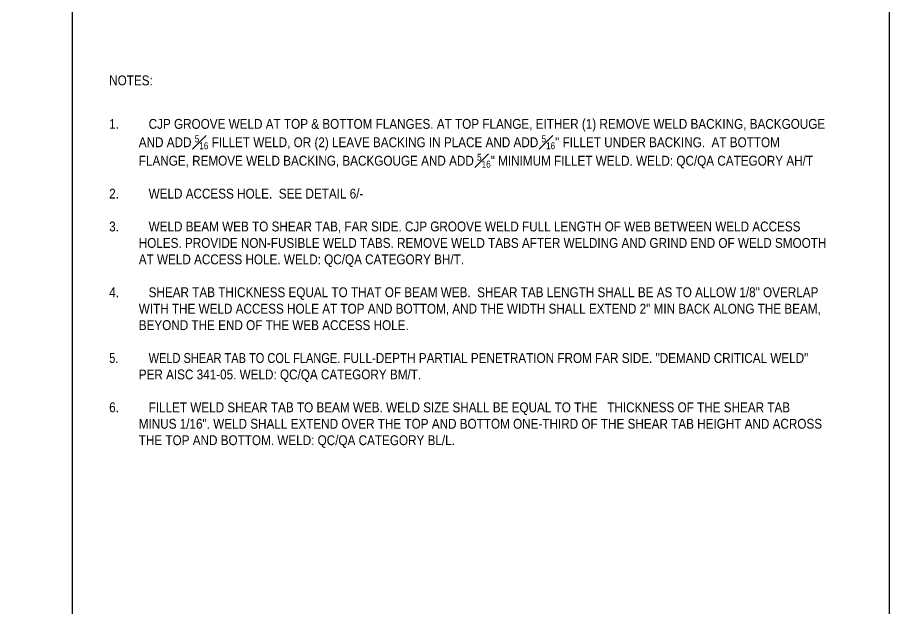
# Model space of a CAD drawing. Header units: inches. Extents: x -16404 to 14624, y -1591 to 16152.
# Drawn here: x -8855 to -8755.5, y 8272.5 to 8339.9 of the extents above; entities that cross this region are included whole.
import ezdxf
from ezdxf import colors
from ezdxf.entities.mleader import LeaderData, LeaderLine
from ezdxf.math import Vec2, Vec3

# ---------------------------------------------------------------- set-up
doc = ezdxf.new("R2010")
doc.units = ezdxf.units.IN
doc.header["$LTSCALE"] = 24
doc.header["$MEASUREMENT"] = 0
doc.layers.get('0').update_dxf_attribs({"linetype": 'CONTINUOUS'})
doc.layers.add('S-ANNO-GRID-NONPLOT', color=251, linetype='CONTINUOUS', plot=False)
doc.layers.add('S-ANNO-NOTE', color=4, linetype='CONTINUOUS')
doc.styles.add('Arial', font='arial.ttf', dxfattribs={"width": 0.85})

# ---------------------------------------------------------------- blocks, each defined once
blk = doc.blocks.new('Se_24x36_DETAILS_GRID')
for p, q in [((23.3023, 0), (23.3023, 7.6667)), ((31.0697, 0), (31.0697, 7.6667))]:
    blk.add_line(p, q)

msp = doc.modelspace()

# ---------------------------------------------------------------- block references
at = {"layer": 'S-ANNO-GRID-NONPLOT', "xscale": 12, "yscale": 12, "zscale": 12}
msp.add_blockref('Se_24x36_DETAILS_GRID', (-9128.3678, 8256), dxfattribs=at)

# ---------------------------------------------------------------- texts
at = {"layer": 'S-ANNO-NOTE', "char_height": 1.125, "attachment_point": 1, "style": 'Arial'}
for s, insert, width in [('\\A1;{\\L\\P}\\PNOTES:', (-8844.5603, 8337.04565), 10.1537184), ('\\A1;{\\L\\P}\\P\\pi-3.375,l3.375;1.^ICJP GROOVE WELD AT TOP & BOTTOM FLANGES. AT TOP FLANGE, EITHER (1) REMOVE WELD BACKING, BACKGOUGE AND ADD {\\H0.7x;\\S5#16;} FILLET WELD, OR (2) LEAVE BACKING IN PLACE AND ADD {\\H0.7x;\\S5#16;}" FILLET UNDER BACKING.  AT BOTTOM FLANGE, REMOVE WELD BACKING, BACKGOUGE AND ADD {\\H0.7x;\\S5#16;}" MINIMUM FILLET WELD. WELD: QC/QA CATEGORY AH/T\\P\\pi-5.99996,l5.99996;  \\P\\pi-3.375,l3.375;2.^IWELD ACCESS HOLE.  SEE DETAIL 6/-\\P\\pi-5.99996,l5.99996;\\P\\pi-3.375,l3.375;3.^IWELD BEAM WEB TO SHEAR TAB, FAR SIDE. CJP GROOVE WELD FULL LENGTH OF WEB BETWEEN WELD ACCESS HOLES. PROVIDE NON-FUSIBLE WELD TABS. REMOVE WELD TABS AFTER WELDING AND GRIND END OF WELD SMOOTH AT WELD ACCESS HOLE. WELD: QC/QA CATEGORY BH/T.\\P\\pi-5.99996,l5.99996;\\P\\pi-3.375,l3.375;4.^ISHEAR TAB THICKNESS EQUAL TO THAT OF BEAM WEB.  SHEAR TAB LENGTH SHALL BE AS TO ALLOW 1/8" OVERLAP WITH THE WELD ACCESS HOLE AT TOP AND BOTTOM, AND THE WIDTH SHALL EXTEND 2" MIN BACK ALONG THE BEAM, BEYOND THE END OF THE WEB ACCESS HOLE.\\P\\pi-5.99996,l5.99996;\\P\\pi-3.375,l3.375;{\\A0;\\W0.8;5.^IWELD SHEAR TAB TO COL FLANGE. }FULL-DEPTH PARTIAL PENETRATION FROM FAR SIDE. "DEMAND CRITICAL WELD" PER AISC 341-05. WELD: QC/QA CATEGORY BM/T.\\P\\pi-5.99996,l5.99996;\\P\\pi-3.375,l3.375;6.^IFILLET WELD SHEAR TAB TO BEAM WEB. WELD SIZE SHALL BE EQUAL TO THE   THICKNESS OF THE SHEAR TAB MINUS 1/16". WELD SHALL EXTEND OVER THE TOP AND BOTTOM ONE-THIRD OF THE SHEAR TAB HEIGHT AND ACROSS THE TOP AND BOTTOM. WELD: QC/QA CATEGORY BL/L.', (-8844.5603, 8332.08546), 81.9681731)]:
    msp.add_mtext(s, dxfattribs=dict(at, insert=insert, width=width))

# ---------------------------------------------------------------- leaders
at = {"layer": 'S-ANNO-NOTE'}
ml = msp.add_multileader_mtext('Standard', dxfattribs=at)
ml.set_content('\\A1;{\\H0.7x;\\C256;\\S3#8;\\H1.42857x;" CONNECTION PLATE w/ ERECTION BOLTS BY OTHERS}', color=4, style='Arial')
ml.set_leader_properties(color=2)
ml.build(insert=Vec2(0, 0))
ml.multileader.update_dxf_attribs({"dogleg_length": 0.36, "arrow_head_size": 1.3125, "scale": 12})
ctx = ml.context
ctx.base_point, ctx.scale, ctx.char_height, ctx.arrow_head_size, ctx.landing_gap_size, ctx.plane_origin = Vec3(-9073.26631, 8337.81138), 12, 1.125, 1.3125, 1.08, Vec3(-9124.60571, 8616.59137)
notes = []
notes.append((ctx, [(0, (1, 1, 0), (-9074.76631, 8337.81138), (1, 0), 1.5, [(0, [(-9078.49556, 8331.01226)], 0, [])])]))
ctx.mtext.insert, ctx.mtext.width, ctx.mtext.flow_direction = Vec3(-9072.18631, 8338.38347), 20, 5
ml = msp.add_multileader_mtext('Standard', dxfattribs=at)
ml.set_content('\\A1;{\\C256;CONTINUITY PLATE EACH SIDE }t{\\H0.7x;\\S^ f;\\H1.42857x;+\\H0.7x;\\S1#4;\\H1.42857x;", TYP}', color=4, style='Arial')
ml.set_leader_properties(color=2)
ml.build(insert=Vec2(0, 0))
ml.multileader.update_dxf_attribs({"dogleg_length": 0.36, "arrow_head_size": 1.3125, "scale": 12})
ctx = ml.context
ctx.base_point, ctx.scale, ctx.char_height, ctx.arrow_head_size, ctx.landing_gap_size, ctx.plane_origin = Vec3(-9073.26631, 8319.32207), 12, 1.125, 1.3125, 1.08, Vec3(-9124.60571, 8606.75608)
notes.append((ctx, [(0, (1, 1, 0), (-9074.76631, 8319.32207), (1, 0), 1.5, [(0, [(-9081.45816, 8323.68818)], 0, [])])]))
ctx.mtext.insert, ctx.mtext.width, ctx.mtext.flow_direction = Vec3(-9072.18631, 8319.99584), 20, 5
ml = msp.add_multileader_mtext('Standard', dxfattribs=at)
ml.set_content('\\A1;{\\H0.7x;\\C256;\\S3#8;\\H1.42857x;" CONNECTION PLATE w/ ERECTION BOLTS BY OTHERS}', color=4, style='Arial')
ml.set_leader_properties(color=2)
ml.build(insert=Vec2(0, 0))
ml.multileader.update_dxf_attribs({"dogleg_length": 0.36, "arrow_head_size": 1.3125, "scale": 12})
ctx = ml.context
ctx.base_point, ctx.scale, ctx.char_height, ctx.arrow_head_size, ctx.landing_gap_size, ctx.plane_origin = Vec3(-9073.26631, 8293.69684), 12, 1.125, 1.3125, 1.08, Vec3(-9124.60571, 8572.47683)
notes.append((ctx, [(0, (1, 1, 0), (-9074.76631, 8293.69684), (1, 0), 1.5, [(0, [(-9078.52835, 8286.75837)], 0, [])])]))
ctx.mtext.insert, ctx.mtext.width, ctx.mtext.flow_direction = Vec3(-9072.18631, 8294.26893), 20, 5
for ctx, leaders in notes:
    for number, flags, end, landing, length, lines in leaders:
        leader = LeaderData()
        leader.index, (leader.has_last_leader_line, leader.has_dogleg_vector, leader.attachment_direction) = number, flags
        leader.last_leader_point, leader.dogleg_vector, leader.dogleg_length = Vec3(end), Vec3(landing), length
        for number, points, colour, breaks in lines:
            line = LeaderLine()
            line.index, line.vertices, line.color, line.breaks = number, Vec3.list(points), colors.encode_raw_color(colour), breaks
            leader.lines.append(line)
        ctx.leaders.append(leader)

doc.saveas('drawing.dxf')
